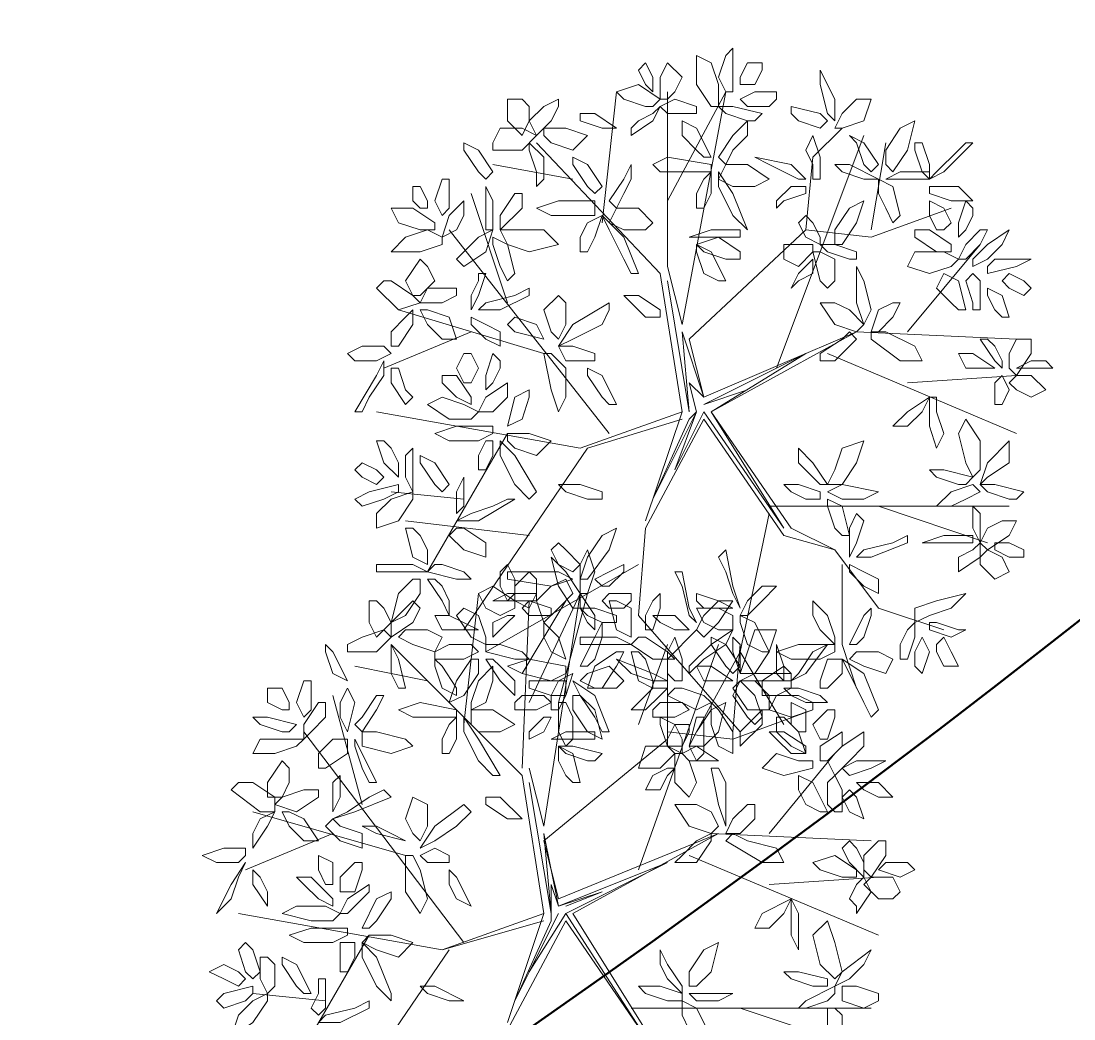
# Model space of a CAD drawing. Header units: millimetres. Extents: x 2364 to 2508, y 1551 to 1771.
# Drawn here: x 2464.012 to 2468.1, y 1627.775 to 1631.651 of the extents above; entities that cross this region are included whole.
import ezdxf

# ---------------------------------------------------------------- set-up
doc = ezdxf.new("R2010")
doc.units = ezdxf.units.MM
doc.layers.add('PDF_0', color=7, linetype='Continuous')

msp = doc.modelspace()

# ---------------------------------------------------------------- linework, layer by layer
at = {"layer": 'PDF_0', "lineweight": 9}
for points in [[(2466.7192, 1631.4321), (2466.7475, 1631.5169), (2466.7757, 1631.5451), (2466.7757, 1631.4886), (2466.7757, 1631.3757), (2466.7475, 1631.3757)], [(2466.4651, 1631.3757), (2466.4651, 1631.4321), (2466.4368, 1631.4886), (2466.4086, 1631.4604), (2466.4368, 1631.4039)], [(2466.5216, 1631.3474), (2466.4933, 1631.3474), (2466.4933, 1631.4321), (2466.5216, 1631.4886), (2466.578, 1631.4321), (2466.5498, 1631.3757)], [(2466.7192, 1631.3192), (2466.691, 1631.3192), (2466.6345, 1631.4039), (2466.6345, 1631.5169), (2466.691, 1631.4886), (2466.7192, 1631.4039)], [(2466.804, 1631.4039), (2466.804, 1631.4321), (2466.8322, 1631.4886), (2466.8887, 1631.4886), (2466.8887, 1631.4604), (2466.8604, 1631.4039)], [(2467.1146, 1631.4039), (2467.1146, 1631.4604), (2467.1711, 1631.3474), (2467.1711, 1631.2627), (2467.1428, 1631.2909)], [(2466.4368, 1631.3192), (2466.3521, 1631.3474), (2466.3239, 1631.3757), (2466.4086, 1631.4039), (2466.4933, 1631.3474), (2466.4651, 1631.3192)], [(2466.9169, 1631.3192), (2466.8322, 1631.3192), (2466.804, 1631.3474), (2466.8604, 1631.3757), (2466.9452, 1631.3757), (2466.9452, 1631.3474)], [(2465.985, 1631.3192), (2465.985, 1631.2627), (2465.9568, 1631.2062), (2465.9003, 1631.2627), (2465.9003, 1631.3474), (2465.9568, 1631.3474)], [(2466.098, 1631.3474), (2466.098, 1631.3192), (2466.0697, 1631.2627), (2466.0132, 1631.2062), (2465.985, 1631.2627), (2466.0415, 1631.3192)], [(2466.578, 1631.2909), (2466.5216, 1631.2909), (2466.4933, 1631.3192), (2466.5498, 1631.3474), (2466.6345, 1631.3192), (2466.6345, 1631.2909)], [(2467.1711, 1631.2345), (2467.1993, 1631.2345), (2467.284, 1631.2627), (2467.3123, 1631.3474), (2467.2558, 1631.3474), (2467.1993, 1631.2909)], [(2466.2674, 1631.2345), (2466.3239, 1631.2345), (2466.2392, 1631.2909), (2466.1827, 1631.2909), (2466.1827, 1631.2627)], [(2466.4086, 1631.2627), (2466.4651, 1631.2909), (2466.4933, 1631.3192), (2466.4651, 1631.2627), (2466.3804, 1631.2062), (2466.3804, 1631.2345)], [(2466.8322, 1631.2627), (2466.7475, 1631.2909), (2466.7192, 1631.3192), (2466.7757, 1631.3192), (2466.8887, 1631.2909), (2466.8604, 1631.2627)], [(2467.0299, 1631.2627), (2467.1146, 1631.2345), (2467.1428, 1631.2627), (2467.1146, 1631.2909), (2467.0016, 1631.3192), (2467.0016, 1631.2909)], [(2466.6345, 1631.1497), (2466.578, 1631.2062), (2466.578, 1631.2627), (2466.6345, 1631.2345), (2466.691, 1631.1215), (2466.6628, 1631.1215)], [(2466.7757, 1631.1497), (2466.8322, 1631.2062), (2466.8322, 1631.2627), (2466.7757, 1631.2062), (2466.7192, 1631.1215), (2466.7475, 1631.0933)], [(2467.3687, 1631.0933), (2467.397, 1631.065), (2467.4535, 1631.1497), (2467.4817, 1631.2627), (2467.4252, 1631.2345), (2467.3687, 1631.1497)], [(2465.872, 1631.2345), (2465.9568, 1631.2345), (2466.0132, 1631.2062), (2465.9568, 1631.1497), (2465.8438, 1631.1497), (2465.8438, 1631.178)], [(2466.0415, 1631.2062), (2466.0415, 1631.2345), (2466.1262, 1631.2345), (2466.2109, 1631.2062), (2466.1544, 1631.1497), (2466.0697, 1631.178)], [(2467.0864, 1631.0368), (2467.1146, 1631.0368), (2467.1146, 1631.1215), (2467.0864, 1631.2062), (2467.0581, 1631.1497), (2467.0864, 1631.0933)], [(2467.284, 1631.0933), (2467.2558, 1631.178), (2467.2276, 1631.2062), (2467.284, 1631.178), (2467.3405, 1631.0933), (2467.3123, 1631.065)], [(2465.7873, 1631.065), (2465.7308, 1631.1497), (2465.7308, 1631.178), (2465.7873, 1631.1497), (2465.8438, 1631.065), (2465.8156, 1631.0368)], [(2466.0132, 1631.065), (2465.985, 1631.1497), (2465.985, 1631.178), (2466.0415, 1631.1215), (2466.0415, 1631.0368), (2466.0132, 1631.0085)], [(2467.4817, 1631.1497), (2467.5099, 1631.065), (2467.5382, 1631.0368), (2467.5382, 1631.0933), (2467.5099, 1631.178), (2467.4817, 1631.178)], [(2467.6511, 1631.1497), (2467.5664, 1631.065), (2467.5382, 1631.0368), (2467.5947, 1631.065), (2467.7076, 1631.178), (2467.6794, 1631.178)], [(2466.2109, 1631.0085), (2466.1544, 1631.0933), (2466.1544, 1631.1215), (2466.2109, 1631.0933), (2466.2674, 1631.0085), (2466.2392, 1630.9803)], [(2466.6063, 1631.065), (2466.4933, 1631.065), (2466.4651, 1631.0933), (2466.5216, 1631.1215), (2466.691, 1631.0933), (2466.691, 1631.065)], [(2466.9169, 1631.0933), (2466.8604, 1631.1215), (2467.0016, 1631.0933), (2467.0581, 1631.0368), (2467.0299, 1631.0368)], [(2466.3521, 1630.9803), (2466.3804, 1631.0368), (2466.3804, 1631.0933), (2466.3521, 1631.0368), (2466.2956, 1630.9521), (2466.3239, 1630.9238)], [(2466.7192, 1631.0368), (2466.7475, 1631.0933), (2466.8322, 1631.0933), (2466.9169, 1631.0368), (2466.8604, 1631.0085), (2466.7757, 1631.0085)], [(2467.284, 1631.0368), (2467.3405, 1631.0368), (2467.2276, 1631.0933), (2467.1711, 1631.0933), (2467.1993, 1631.065)], [(2465.6744, 1631.0085), (2465.6744, 1630.9238), (2465.6461, 1630.8956), (2465.6179, 1630.9521), (2465.6461, 1631.0368), (2465.6744, 1631.0368)], [(2466.6345, 1630.9238), (2466.6628, 1630.9238), (2466.691, 1630.9803), (2466.691, 1631.065), (2466.6628, 1631.0368), (2466.6345, 1630.9803)], [(2466.7757, 1630.8956), (2466.8322, 1630.8391), (2466.7757, 1630.9803), (2466.7192, 1631.065), (2466.7192, 1631.0085)], [(2467.3687, 1630.9238), (2467.3405, 1630.9803), (2467.3405, 1631.0368), (2467.397, 1631.0085), (2467.4252, 1630.8956), (2467.397, 1630.8673)], [(2467.4817, 1631.0368), (2467.397, 1631.0368), (2467.3687, 1631.0368), (2467.4252, 1631.065), (2467.5382, 1631.065), (2467.5382, 1631.0368)], [(2465.5897, 1630.9238), (2465.5614, 1630.9238), (2465.5332, 1630.9521), (2465.5332, 1631.0085), (2465.5614, 1631.0085), (2465.5897, 1630.9521)], [(2465.8156, 1630.8956), (2465.8156, 1630.9803), (2465.8156, 1631.0085), (2465.8438, 1630.9521), (2465.8438, 1630.8391), (2465.8156, 1630.8391)], [(2466.9734, 1630.9521), (2467.0581, 1630.9803), (2467.0581, 1631.0085), (2467.0016, 1631.0085), (2466.9452, 1630.9521), (2466.9452, 1630.9238)], [(2467.5382, 1631.0085), (2467.5382, 1630.9803), (2467.6229, 1630.9521), (2467.7076, 1630.9521), (2467.6511, 1631.0085), (2467.5947, 1631.0085)], [(2465.872, 1630.8956), (2465.9285, 1630.9803), (2465.9568, 1630.9803), (2465.9568, 1630.9238), (2465.872, 1630.8391), (2465.872, 1630.8673)], [(2465.5614, 1630.8391), (2465.4767, 1630.8673), (2465.4485, 1630.9238), (2465.5332, 1630.9238), (2465.6179, 1630.8673), (2465.6179, 1630.8391)], [(2465.7308, 1630.8956), (2465.7308, 1630.9521), (2465.6744, 1630.8956), (2465.6461, 1630.8109), (2465.7026, 1630.8391)], [(2466.1827, 1630.8956), (2466.0697, 1630.8956), (2466.0132, 1630.9238), (2466.098, 1630.9521), (2466.2392, 1630.9521), (2466.2392, 1630.8956)], [(2466.2956, 1630.8673), (2466.3239, 1630.9238), (2466.4086, 1630.9238), (2466.4651, 1630.8673), (2466.4368, 1630.8391), (2466.3521, 1630.8391)], [(2467.1711, 1630.7826), (2467.1993, 1630.7826), (2467.2558, 1630.8673), (2467.284, 1630.9521), (2467.2276, 1630.9238), (2467.1711, 1630.8391)], [(2467.5947, 1630.8391), (2467.5664, 1630.8391), (2467.5382, 1630.8956), (2467.5382, 1630.9521), (2467.5947, 1630.9238), (2467.6229, 1630.8673)], [(2467.7076, 1630.8956), (2467.6794, 1630.8391), (2467.6511, 1630.8109), (2467.6511, 1630.8673), (2467.6794, 1630.9521), (2467.7076, 1630.9238)], [(2466.1827, 1630.7544), (2466.2109, 1630.7544), (2466.2392, 1630.8109), (2466.2674, 1630.8956), (2466.2109, 1630.8673), (2466.1827, 1630.8109)], [(2466.3521, 1630.7261), (2466.2956, 1630.8391), (2466.2674, 1630.8956), (2466.3521, 1630.8109), (2466.4086, 1630.6697), (2466.3804, 1630.6697)], [(2467.0864, 1630.8673), (2467.1146, 1630.8109), (2467.1146, 1630.7826), (2467.0581, 1630.8109), (2467.0299, 1630.8673), (2467.0581, 1630.8956)], [(2465.6461, 1630.8109), (2465.6461, 1630.7826), (2465.5614, 1630.7544), (2465.4485, 1630.7544), (2465.5049, 1630.8109), (2465.5897, 1630.8391)], [(2465.7308, 1630.7544), (2465.7873, 1630.8109), (2465.8438, 1630.8391), (2465.8156, 1630.7544), (2465.7308, 1630.6979), (2465.7026, 1630.7261)], [(2465.872, 1630.8391), (2465.9003, 1630.7826), (2465.985, 1630.7544), (2466.098, 1630.7826), (2466.0415, 1630.8391), (2465.9568, 1630.8391)], [(2466.7475, 1630.8109), (2466.6628, 1630.8109), (2466.6063, 1630.8109), (2466.691, 1630.8391), (2466.804, 1630.8391), (2466.804, 1630.8109)], [(2467.5664, 1630.7544), (2467.4817, 1630.8109), (2467.4817, 1630.8391), (2467.5382, 1630.8391), (2467.6229, 1630.7826), (2467.6229, 1630.7544)], [(2467.7359, 1630.7826), (2467.6794, 1630.7261), (2467.6511, 1630.7261), (2467.6794, 1630.7826), (2467.7359, 1630.8391), (2467.7641, 1630.8391)], [(2467.7076, 1630.6979), (2467.7076, 1630.7261), (2467.7641, 1630.7826), (2467.8488, 1630.8391), (2467.8206, 1630.7826), (2467.7641, 1630.7261)], [(2465.872, 1630.6979), (2465.8438, 1630.7826), (2465.8438, 1630.8109), (2465.9003, 1630.7826), (2465.9285, 1630.6697), (2465.9003, 1630.6414)], [(2466.7475, 1630.7261), (2466.6628, 1630.7544), (2466.6345, 1630.7826), (2466.7192, 1630.8109), (2466.804, 1630.7544), (2466.804, 1630.7261)], [(2466.6628, 1630.6697), (2466.6345, 1630.7544), (2466.6345, 1630.7826), (2466.691, 1630.7544), (2466.7475, 1630.6414), (2466.7192, 1630.6414)], [(2467.0864, 1630.7826), (2467.0864, 1630.7544), (2467.0299, 1630.6979), (2466.9734, 1630.7261), (2466.9734, 1630.7826), (2467.0299, 1630.7826)], [(2467.1711, 1630.7261), (2467.1711, 1630.6414), (2467.1428, 1630.6132), (2467.1146, 1630.6414), (2467.0864, 1630.7544), (2467.1146, 1630.7544)], [(2467.2276, 1630.7261), (2467.1428, 1630.7544), (2467.1146, 1630.7826), (2467.1711, 1630.7826), (2467.2558, 1630.7544), (2467.2558, 1630.7261)], [(2467.6511, 1630.7261), (2467.6229, 1630.6979), (2467.5382, 1630.6697), (2467.4535, 1630.6979), (2467.4817, 1630.7544), (2467.5947, 1630.7544)], [(2465.6179, 1630.6414), (2465.5614, 1630.5849), (2465.5332, 1630.5849), (2465.5049, 1630.6414), (2465.5614, 1630.7261), (2465.5897, 1630.6979)], [(2467.0864, 1630.6979), (2467.0864, 1630.7261), (2467.0299, 1630.6697), (2467.0016, 1630.6132), (2467.0299, 1630.6414), (2467.0864, 1630.6697)], [(2467.7923, 1630.7261), (2467.8771, 1630.7261), (2467.9335, 1630.7261), (2467.8771, 1630.6979), (2467.7641, 1630.6697), (2467.7641, 1630.6979)], [(2465.7873, 1630.6414), (2465.7591, 1630.5849), (2465.7591, 1630.5285), (2465.7873, 1630.5849), (2465.8156, 1630.6697), (2465.7873, 1630.6697)], [(2467.284, 1630.6414), (2467.2558, 1630.6979), (2467.2558, 1630.5567), (2467.284, 1630.472), (2467.3123, 1630.5285)], [(2467.6229, 1630.5567), (2467.5664, 1630.6132), (2467.5947, 1630.6697), (2467.6511, 1630.6414), (2467.6794, 1630.5285), (2467.6511, 1630.5285)], [(2467.7076, 1630.5567), (2467.6794, 1630.6414), (2467.7076, 1630.6697), (2467.7359, 1630.6414), (2467.7359, 1630.5285), (2467.7076, 1630.5285)], [(2467.8206, 1630.6414), (2467.8488, 1630.6697), (2467.9053, 1630.6414), (2467.9335, 1630.6132), (2467.9053, 1630.5849), (2467.8488, 1630.6132)], [(2465.4485, 1630.6414), (2465.5332, 1630.5849), (2465.5614, 1630.5567), (2465.4767, 1630.5285), (2465.392, 1630.6132), (2465.4202, 1630.6414)], [(2465.7026, 1630.6132), (2465.7026, 1630.5849), (2465.6461, 1630.5567), (2465.5614, 1630.5567), (2465.5897, 1630.6132), (2465.6461, 1630.6132)], [(2465.9285, 1630.5849), (2465.8156, 1630.5567), (2465.7873, 1630.5285), (2465.872, 1630.5285), (2465.985, 1630.5849), (2465.985, 1630.6132)], [(2467.7923, 1630.5285), (2467.7641, 1630.5849), (2467.7641, 1630.6132), (2467.8206, 1630.5849), (2467.8488, 1630.5002), (2467.8206, 1630.5002)], [(2466.098, 1630.4155), (2466.0697, 1630.4438), (2466.0415, 1630.5285), (2466.098, 1630.5849), (2466.1262, 1630.5567), (2466.1262, 1630.472)], [(2466.2674, 1630.472), (2466.1544, 1630.4155), (2466.098, 1630.3873), (2466.1544, 1630.472), (2466.2956, 1630.5567), (2466.2956, 1630.5285)], [(2466.4368, 1630.5002), (2466.3804, 1630.5567), (2466.3521, 1630.5849), (2466.4086, 1630.5849), (2466.4933, 1630.5285), (2466.4933, 1630.5002)], [(2467.284, 1630.472), (2467.2558, 1630.4438), (2467.1711, 1630.472), (2467.1146, 1630.5567), (2467.1711, 1630.5567), (2467.2276, 1630.5285)], [(2467.4252, 1630.5567), (2467.397, 1630.5567), (2467.3405, 1630.5285), (2467.3123, 1630.4438), (2467.3405, 1630.4438), (2467.397, 1630.5002)], [(2465.4485, 1630.4438), (2465.5049, 1630.5002), (2465.5332, 1630.5285), (2465.5332, 1630.472), (2465.4767, 1630.3873), (2465.4485, 1630.3873)], [(2465.5614, 1630.5285), (2465.5897, 1630.5285), (2465.6744, 1630.5002), (2465.7026, 1630.4155), (2465.6461, 1630.4155), (2465.5897, 1630.472)], [(2465.7591, 1630.5002), (2465.7591, 1630.472), (2465.8156, 1630.4155), (2465.872, 1630.3873), (2465.872, 1630.4438), (2465.8156, 1630.472)], [(2466.0132, 1630.472), (2466.0415, 1630.4155), (2465.9285, 1630.4438), (2465.9003, 1630.472), (2465.9285, 1630.5002)], [(2467.1993, 1630.4155), (2467.1146, 1630.359), (2467.1146, 1630.3308), (2467.1711, 1630.3308), (2467.2558, 1630.4155), (2467.2276, 1630.4438)], [(2467.3687, 1630.4438), (2467.4817, 1630.3873), (2467.5099, 1630.3308), (2467.4252, 1630.3308), (2467.3123, 1630.4155), (2467.3123, 1630.4438)], [(2465.4485, 1630.359), (2465.4202, 1630.3873), (2465.3355, 1630.3873), (2465.279, 1630.359), (2465.3073, 1630.3308), (2465.392, 1630.3308)], [(2466.2392, 1630.3308), (2466.2392, 1630.359), (2466.1544, 1630.3873), (2466.098, 1630.3873), (2466.1262, 1630.3308), (2466.1827, 1630.3308)], [(2467.7923, 1630.3873), (2467.8206, 1630.3308), (2467.8206, 1630.3026), (2467.7923, 1630.3308), (2467.7359, 1630.4155), (2467.7641, 1630.4155)], [(2467.8488, 1630.359), (2467.8771, 1630.4155), (2467.9335, 1630.4155), (2467.9335, 1630.359), (2467.8771, 1630.2743), (2467.8488, 1630.3026)], [(2465.7591, 1630.2461), (2465.7308, 1630.2461), (2465.7026, 1630.3026), (2465.7308, 1630.359), (2465.7591, 1630.359), (2465.7873, 1630.3026)], [(2465.872, 1630.3026), (2465.8438, 1630.2461), (2465.8156, 1630.2178), (2465.8156, 1630.2743), (2465.8438, 1630.359), (2465.872, 1630.3308)], [(2466.1262, 1630.3026), (2466.1262, 1630.1896), (2466.098, 1630.1331), (2466.0697, 1630.2178), (2466.0415, 1630.359), (2466.0697, 1630.359)], [(2467.7359, 1630.3026), (2467.7923, 1630.3026), (2467.7076, 1630.359), (2467.6511, 1630.359), (2467.6794, 1630.3026)], [(2465.3637, 1630.1896), (2465.4202, 1630.2743), (2465.4202, 1630.3308), (2465.392, 1630.2743), (2465.3073, 1630.1331), (2465.3355, 1630.1331)], [(2465.5049, 1630.2178), (2465.4767, 1630.3026), (2465.4485, 1630.3026), (2465.4485, 1630.2461), (2465.5049, 1630.1614), (2465.5332, 1630.1896)], [(2466.2674, 1630.1896), (2466.2109, 1630.2743), (2466.2109, 1630.3026), (2466.2674, 1630.2743), (2466.3239, 1630.1614), (2466.2956, 1630.1614)], [(2467.8771, 1630.3026), (2467.9053, 1630.3026), (2467.9618, 1630.3026), (2468.0183, 1630.3026), (2467.99, 1630.3308), (2467.9335, 1630.3308)], [(2465.7026, 1630.1896), (2465.6461, 1630.2461), (2465.6461, 1630.2743), (2465.7026, 1630.2743), (2465.7591, 1630.1896), (2465.7591, 1630.1614)], [(2467.7923, 1630.1896), (2467.7923, 1630.2461), (2467.8206, 1630.2743), (2467.8488, 1630.2178), (2467.8206, 1630.1614), (2467.7923, 1630.1614)], [(2467.8488, 1630.2461), (2467.8771, 1630.2743), (2467.9335, 1630.2743), (2467.99, 1630.2178), (2467.9335, 1630.1896), (2467.8771, 1630.2178)], [(2465.9003, 1630.1896), (2465.9003, 1630.2461), (2465.8156, 1630.1896), (2465.7873, 1630.1331), (2465.8438, 1630.1331)], [(2465.9568, 1630.1049), (2465.9003, 1630.0766), (2465.9285, 1630.1896), (2465.985, 1630.2178), (2465.985, 1630.1896)], [(2465.7873, 1630.1331), (2465.7591, 1630.1049), (2465.6744, 1630.1049), (2465.5897, 1630.1614), (2465.6461, 1630.1896), (2465.7308, 1630.1614)], [(2467.5099, 1630.1331), (2467.5382, 1630.1896), (2467.4535, 1630.1331), (2467.397, 1630.0766), (2467.4535, 1630.0766)], [(2467.5664, 1630.1331), (2467.5947, 1630.0484), (2467.5664, 1629.9919), (2467.5382, 1630.0766), (2467.5382, 1630.1896), (2467.5664, 1630.1896)], [(2467.7076, 1629.879), (2467.7359, 1629.9072), (2467.7359, 1630.0202), (2467.6794, 1630.1049), (2467.6511, 1630.0484), (2467.6794, 1629.9354)], [(2465.7873, 1630.0202), (2465.6744, 1630.0202), (2465.6179, 1630.0484), (2465.7026, 1630.0766), (2465.8438, 1630.0766), (2465.8438, 1630.0484)], [(2465.4485, 1629.9919), (2465.4767, 1629.9354), (2465.4767, 1629.879), (2465.4202, 1629.9354), (2465.392, 1630.0202), (2465.4202, 1630.0202)], [(2465.7873, 1629.9072), (2465.8156, 1629.9072), (2465.8438, 1629.9637), (2465.8438, 1630.0202), (2465.8156, 1630.0202), (2465.7873, 1629.9637)], [(2465.9285, 1629.8507), (2465.872, 1629.9637), (2465.872, 1630.0202), (2465.9285, 1629.9637), (2466.0132, 1629.8225), (2465.985, 1629.7942)], [(2465.9003, 1630.0202), (2465.9003, 1630.0484), (2465.985, 1630.0484), (2466.0697, 1630.0202), (2466.0132, 1629.9637), (2465.9285, 1629.9919)], [(2467.1428, 1629.8507), (2467.1993, 1629.8507), (2467.2558, 1629.9354), (2467.284, 1630.0202), (2467.1993, 1629.9919), (2467.1711, 1629.9072)], [(2467.8488, 1629.9354), (2467.7641, 1629.879), (2467.7359, 1629.8507), (2467.7641, 1629.9354), (2467.8488, 1630.0202), (2467.8488, 1629.9919)], [(2465.5332, 1629.9354), (2465.5332, 1629.8507), (2465.5332, 1629.8225), (2465.5049, 1629.879), (2465.5049, 1629.9637), (2465.5332, 1629.9919)], [(2467.0864, 1629.879), (2467.0299, 1629.9354), (2467.0299, 1629.9919), (2467.0864, 1629.9354), (2467.1428, 1629.8507), (2467.1146, 1629.8507)], [(2465.4202, 1629.879), (2465.392, 1629.8507), (2465.3355, 1629.879), (2465.3073, 1629.9072), (2465.3355, 1629.9354), (2465.392, 1629.9072)], [(2465.6179, 1629.8507), (2465.5614, 1629.9354), (2465.5614, 1629.9637), (2465.6179, 1629.9354), (2465.6744, 1629.8507), (2465.6461, 1629.8225)], [(2467.6511, 1629.8507), (2467.5664, 1629.879), (2467.5382, 1629.9072), (2467.5947, 1629.9072), (2467.7076, 1629.879), (2467.6794, 1629.8507)], [(2465.4202, 1629.7942), (2465.3355, 1629.766), (2465.3073, 1629.7942), (2465.3637, 1629.8225), (2465.4767, 1629.8507), (2465.4767, 1629.8225)], [(2465.7026, 1629.8225), (2465.7308, 1629.879), (2465.7308, 1629.766), (2465.7026, 1629.7378), (2465.7026, 1629.766)], [(2466.2109, 1629.7942), (2466.1262, 1629.8225), (2466.098, 1629.8507), (2466.1827, 1629.8507), (2466.2674, 1629.8225), (2466.2674, 1629.7942)], [(2467.0581, 1629.7942), (2467.0016, 1629.8225), (2466.9734, 1629.8507), (2467.0299, 1629.8507), (2467.1146, 1629.8225), (2467.1146, 1629.7942)], [(2467.284, 1629.7942), (2467.3405, 1629.8225), (2467.1993, 1629.8507), (2467.1428, 1629.8225), (2467.1993, 1629.7942)], [(2467.6794, 1629.7942), (2467.6229, 1629.766), (2467.5664, 1629.766), (2467.6229, 1629.8225), (2467.7076, 1629.8507), (2467.7359, 1629.8225)], [(2467.8488, 1629.7942), (2467.7641, 1629.8225), (2467.7359, 1629.8507), (2467.7923, 1629.8507), (2467.9053, 1629.8225), (2467.8771, 1629.7942)], [(2465.5332, 1629.8225), (2465.5332, 1629.7942), (2465.4767, 1629.7095), (2465.392, 1629.6813), (2465.392, 1629.7378), (2465.4485, 1629.7942)], [(2465.8438, 1629.766), (2465.7591, 1629.7378), (2465.7026, 1629.7095), (2465.7873, 1629.7095), (2465.9285, 1629.7942), (2465.9003, 1629.7942)], [(2467.1711, 1629.6813), (2467.1428, 1629.766), (2467.1428, 1629.7942), (2467.1993, 1629.766), (2467.2276, 1629.653), (2467.1993, 1629.653)], [(2467.2276, 1629.6813), (2467.2276, 1629.6248), (2467.2276, 1629.5683), (2467.2558, 1629.6248), (2467.284, 1629.7095), (2467.2558, 1629.7378)], [(2467.7359, 1629.7378), (2467.7076, 1629.766), (2467.7076, 1629.6813), (2467.7359, 1629.6248), (2467.7359, 1629.653)], [(2467.7641, 1629.6813), (2467.8206, 1629.7095), (2467.8771, 1629.7095), (2467.8488, 1629.653), (2467.7641, 1629.5966), (2467.7359, 1629.6248)], [(2465.5614, 1629.653), (2465.5897, 1629.5966), (2465.5897, 1629.5401), (2465.5332, 1629.5683), (2465.5049, 1629.6813), (2465.5332, 1629.6813)], [(2465.7026, 1629.6813), (2465.6744, 1629.653), (2465.7308, 1629.5966), (2465.8156, 1629.5683), (2465.8156, 1629.6248), (2465.7308, 1629.6813)], [(2466.2109, 1629.5683), (2466.2674, 1629.653), (2466.3239, 1629.6813), (2466.2956, 1629.5966), (2466.2109, 1629.4836), (2466.1827, 1629.4836)], [(2467.397, 1629.6248), (2467.284, 1629.5966), (2467.2558, 1629.5683), (2467.3123, 1629.5683), (2467.4535, 1629.6248), (2467.4535, 1629.653)], [(2467.6511, 1629.6248), (2467.5664, 1629.6248), (2467.5099, 1629.6248), (2467.5947, 1629.653), (2467.7076, 1629.653), (2467.7076, 1629.6248)], [(2466.098, 1629.6248), (2466.0697, 1629.5966), (2466.098, 1629.5401), (2466.1544, 1629.5118), (2466.1827, 1629.5401), (2466.1262, 1629.5966)], [(2467.6511, 1629.5683), (2467.6511, 1629.5118), (2467.7359, 1629.5683), (2467.7359, 1629.6248), (2467.7076, 1629.5966)], [(2467.7923, 1629.6248), (2467.7923, 1629.5966), (2467.8488, 1629.5683), (2467.9053, 1629.5683), (2467.9053, 1629.5966), (2467.8488, 1629.6248)], [(2466.1827, 1629.3706), (2466.1544, 1629.3706), (2466.098, 1629.4554), (2466.0697, 1629.5683), (2466.1262, 1629.5118), (2466.1827, 1629.4271)], [(2466.1827, 1629.4554), (2466.1827, 1629.5401), (2466.2109, 1629.5966), (2466.2392, 1629.5118), (2466.2109, 1629.4271), (2466.1827, 1629.4271)], [(2466.7475, 1629.5118), (2466.7757, 1629.4271), (2466.804, 1629.3706), (2466.7757, 1629.4554), (2466.7475, 1629.5966), (2466.7192, 1629.5683)], [(2467.7359, 1629.5683), (2467.7641, 1629.5966), (2467.8206, 1629.5683), (2467.8488, 1629.5118), (2467.7923, 1629.4836), (2467.7359, 1629.5401)], [(2465.4485, 1629.5401), (2465.5332, 1629.5401), (2465.5897, 1629.5118), (2465.5049, 1629.5118), (2465.392, 1629.5118), (2465.392, 1629.5401)], [(2465.6461, 1629.5401), (2465.7308, 1629.5118), (2465.7591, 1629.4836), (2465.7026, 1629.4836), (2465.5897, 1629.5118), (2465.6179, 1629.5401)], [(2465.9003, 1629.3989), (2465.9285, 1629.4271), (2465.9285, 1629.4836), (2465.9003, 1629.5401), (2465.872, 1629.5118), (2465.872, 1629.4554)], [(2466.2674, 1629.4554), (2466.2392, 1629.4836), (2466.2956, 1629.5118), (2466.3521, 1629.5401), (2466.3521, 1629.5118), (2466.2956, 1629.4554)], [(2467.2276, 1629.5401), (2467.2276, 1629.5118), (2467.284, 1629.4554), (2467.3405, 1629.4271), (2467.3405, 1629.4836), (2467.284, 1629.5118)], [(2465.5614, 1629.4836), (2465.5332, 1629.4836), (2465.4767, 1629.4271), (2465.4485, 1629.3142), (2465.5049, 1629.3424), (2465.5614, 1629.4271)], [(2465.6461, 1629.4554), (2465.6744, 1629.3989), (2465.6744, 1629.3424), (2465.6461, 1629.3989), (2465.5897, 1629.4836), (2465.6179, 1629.4836)], [(2465.985, 1629.5118), (2466.098, 1629.5118), (2466.1544, 1629.4836), (2466.0697, 1629.4554), (2465.9003, 1629.4836), (2465.9003, 1629.5118)], [(2465.985, 1629.3706), (2465.9285, 1629.3989), (2465.9285, 1629.4554), (2465.985, 1629.5118), (2466.0132, 1629.4836), (2466.0132, 1629.4271)], [(2466.1262, 1629.4836), (2466.1544, 1629.4271), (2466.098, 1629.3706), (2466.0415, 1629.3142), (2466.0132, 1629.3989), (2466.0697, 1629.4554)], [(2466.578, 1629.4554), (2466.6063, 1629.3424), (2466.6345, 1629.3142), (2466.6063, 1629.3706), (2466.578, 1629.5118), (2466.5498, 1629.5118)], [(2465.872, 1629.3424), (2465.8156, 1629.3706), (2465.7873, 1629.4271), (2465.8438, 1629.4554), (2465.9285, 1629.3989), (2465.9285, 1629.3706)], [(2466.804, 1629.3424), (2466.8322, 1629.3424), (2466.8887, 1629.3989), (2466.9452, 1629.4554), (2466.8887, 1629.4554), (2466.8322, 1629.3989)], [(2465.985, 1629.3989), (2465.872, 1629.3989), (2465.8438, 1629.3989), (2465.9003, 1629.4271), (2466.0132, 1629.4271), (2466.0132, 1629.3989)], [(2466.1827, 1629.3706), (2466.1827, 1629.4271), (2466.2392, 1629.3424), (2466.2392, 1629.2859), (2466.2109, 1629.3142)], [(2466.3521, 1629.3706), (2466.2956, 1629.3706), (2466.2674, 1629.3989), (2466.2956, 1629.4271), (2466.3804, 1629.4271), (2466.3804, 1629.3989)], [(2466.4368, 1629.3424), (2466.4651, 1629.3989), (2466.4933, 1629.4271), (2466.4933, 1629.3706), (2466.4651, 1629.2859), (2466.4368, 1629.2859)], [(2466.6628, 1629.3706), (2466.7475, 1629.3706), (2466.7757, 1629.3706), (2466.7192, 1629.3989), (2466.6345, 1629.4271), (2466.6345, 1629.3989)], [(2467.4817, 1629.3142), (2467.4817, 1629.3706), (2467.5664, 1629.3989), (2467.6794, 1629.4271), (2467.6229, 1629.3706), (2467.5382, 1629.3424)], [(2465.4202, 1629.3706), (2465.4485, 1629.3142), (2465.392, 1629.2577), (2465.3637, 1629.3142), (2465.3637, 1629.3989), (2465.392, 1629.3989)], [(2465.5332, 1629.3989), (2465.5614, 1629.3706), (2465.5332, 1629.3142), (2465.4485, 1629.2577), (2465.4485, 1629.3142), (2465.5049, 1629.3706)], [(2465.7873, 1629.3424), (2465.8156, 1629.2577), (2465.8156, 1629.2294), (2465.7591, 1629.2577), (2465.7026, 1629.3424), (2465.7308, 1629.3706)], [(2466.0415, 1629.3424), (2465.985, 1629.3424), (2465.9568, 1629.3706), (2465.985, 1629.3989), (2466.0697, 1629.3706), (2466.0697, 1629.3424)], [(2466.2674, 1629.3142), (2466.2109, 1629.3424), (2466.1827, 1629.3706), (2466.2392, 1629.3706), (2466.3239, 1629.3424), (2466.3239, 1629.3142)], [(2466.3804, 1629.3706), (2466.3804, 1629.2859), (2466.3804, 1629.2577), (2466.3239, 1629.2859), (2466.2956, 1629.3989), (2466.3239, 1629.3989)], [(2466.6345, 1629.2859), (2466.6628, 1629.2577), (2466.7192, 1629.3142), (2466.7757, 1629.3989), (2466.7192, 1629.3989), (2466.6628, 1629.3424)], [(2466.7757, 1629.2859), (2466.7757, 1629.3424), (2466.7192, 1629.3706), (2466.6345, 1629.3706), (2466.6628, 1629.3142), (2466.7192, 1629.2859)], [(2467.1146, 1629.2859), (2467.0864, 1629.3424), (2467.0864, 1629.3989), (2467.1428, 1629.3424), (2467.1711, 1629.2577), (2467.1711, 1629.2294)], [(2467.284, 1629.2577), (2467.3123, 1629.3424), (2467.3123, 1629.3706), (2467.284, 1629.3424), (2467.2276, 1629.2294), (2467.2558, 1629.2294)], [(2465.7308, 1629.2859), (2465.6461, 1629.2859), (2465.6179, 1629.3424), (2465.6744, 1629.3424), (2465.7873, 1629.2859), (2465.7591, 1629.2859)], [(2465.8438, 1629.3142), (2465.8438, 1629.2577), (2465.9003, 1629.3142), (2465.9285, 1629.3424), (2465.9003, 1629.3424)], [(2466.4933, 1629.3142), (2466.4651, 1629.3424), (2466.5498, 1629.3424), (2466.6063, 1629.2859), (2466.5498, 1629.2859)], [(2466.8322, 1629.2294), (2466.804, 1629.3142), (2466.804, 1629.3424), (2466.8604, 1629.3142), (2466.9169, 1629.2012), (2466.8887, 1629.2012)], [(2465.3355, 1629.2577), (2465.4202, 1629.2859), (2465.4485, 1629.2577), (2465.392, 1629.2012), (2465.279, 1629.2012), (2465.279, 1629.2294)], [(2465.4767, 1629.2577), (2465.5049, 1629.2859), (2465.5897, 1629.2859), (2465.6461, 1629.2577), (2465.6179, 1629.2012), (2465.5332, 1629.2294)], [(2466.0697, 1629.2012), (2466.1262, 1629.173), (2466.098, 1629.2577), (2466.0415, 1629.3142), (2466.0415, 1629.2577)], [(2466.2392, 1629.173), (2466.2674, 1629.2577), (2466.2674, 1629.3142), (2466.2392, 1629.2577), (2466.1827, 1629.1447), (2466.2109, 1629.1447)], [(2466.6628, 1629.173), (2466.7475, 1629.2294), (2466.7757, 1629.2859), (2466.691, 1629.2294), (2466.6063, 1629.1447), (2466.6063, 1629.1165)], [(2466.804, 1629.1165), (2466.8604, 1629.1165), (2466.9169, 1629.2012), (2466.9452, 1629.2859), (2466.8604, 1629.2859), (2466.8322, 1629.2012)], [(2467.4252, 1629.2294), (2467.4535, 1629.2859), (2467.4817, 1629.3142), (2467.4817, 1629.2577), (2467.4535, 1629.173), (2467.4252, 1629.173)], [(2467.5664, 1629.3142), (2467.6511, 1629.2859), (2467.6794, 1629.2859), (2467.6229, 1629.2577), (2467.5382, 1629.2859), (2467.5382, 1629.3142)], [(2466.2392, 1629.2577), (2466.3239, 1629.2577), (2466.3804, 1629.2294), (2466.2956, 1629.2294), (2466.1827, 1629.2294), (2466.1827, 1629.2577)], [(2466.4368, 1629.2577), (2466.5216, 1629.2012), (2466.5498, 1629.173), (2466.4651, 1629.173), (2466.3804, 1629.2294), (2466.4086, 1629.2577)], [(2466.5498, 1629.0882), (2466.578, 1629.0882), (2466.578, 1629.173), (2466.5498, 1629.2577), (2466.5216, 1629.2012), (2466.5216, 1629.1165)], [(2466.7475, 1629.1447), (2466.691, 1629.2294), (2466.691, 1629.2577), (2466.7475, 1629.2294), (2466.804, 1629.1447), (2466.7757, 1629.1165)], [(2466.804, 1629.1447), (2466.804, 1629.1165), (2466.7757, 1629.2012), (2466.7757, 1629.2577), (2466.804, 1629.2294)], [(2467.4817, 1629.1447), (2467.5099, 1629.1165), (2467.5382, 1629.2012), (2467.5099, 1629.2577), (2467.4817, 1629.2012)], [(2467.5664, 1629.2294), (2467.5947, 1629.2577), (2467.6229, 1629.2012), (2467.6511, 1629.1447), (2467.5947, 1629.1447), (2467.5664, 1629.2012)], [(2465.2225, 1629.1165), (2465.279, 1629.0882), (2465.2225, 1629.2012), (2465.1943, 1629.2294), (2465.1943, 1629.2012)], [(2465.4485, 1629.1165), (2465.4485, 1629.2012), (2465.4485, 1629.2294), (2465.4767, 1629.173), (2465.5049, 1629.06), (2465.4767, 1629.06)], [(2465.6744, 1629.2294), (2465.7591, 1629.2294), (2465.7873, 1629.2012), (2465.7308, 1629.173), (2465.6179, 1629.173), (2465.6179, 1629.2012)], [(2465.872, 1629.2294), (2465.9568, 1629.2012), (2465.985, 1629.173), (2465.9285, 1629.173), (2465.8156, 1629.2012), (2465.8156, 1629.2294)], [(2466.3521, 1629.2012), (2466.3239, 1629.2012), (2466.2392, 1629.1447), (2466.2109, 1629.06), (2466.2674, 1629.06), (2466.3239, 1629.1447)], [(2466.4368, 1629.173), (2466.4651, 1629.0882), (2466.4651, 1629.06), (2466.4086, 1629.0882), (2466.3804, 1629.2012), (2466.4086, 1629.2012)], [(2466.9452, 1629.2012), (2466.9452, 1629.2294), (2466.9734, 1629.1447), (2466.9734, 1629.0882), (2466.9452, 1629.1165)], [(2467.1146, 1629.173), (2467.0016, 1629.173), (2466.9452, 1629.2012), (2467.0299, 1629.2294), (2467.1711, 1629.2294), (2467.1711, 1629.2012)], [(2467.0864, 1629.2012), (2467.1428, 1629.2294), (2467.0581, 1629.1165), (2467.0016, 1629.0882), (2467.0299, 1629.1165)], [(2467.2276, 1629.173), (2467.2558, 1629.2012), (2467.3405, 1629.2012), (2467.397, 1629.173), (2467.3687, 1629.1165), (2467.284, 1629.1447)], [(2465.6461, 1629.06), (2465.6179, 1629.1447), (2465.6179, 1629.173), (2465.6461, 1629.1447), (2465.7026, 1629.06), (2465.7026, 1629.0318)], [(2465.7873, 1629.173), (2465.7591, 1629.173), (2465.7026, 1629.0882), (2465.6744, 1629.0035), (2465.7308, 1629.0318), (2465.7873, 1629.1165)], [(2465.872, 1629.1447), (2465.9285, 1629.0882), (2465.9285, 1629.0318), (2465.872, 1629.0882), (2465.8156, 1629.173), (2465.8438, 1629.173)], [(2466.0697, 1629.0882), (2465.9568, 1629.1165), (2465.9003, 1629.1447), (2465.985, 1629.173), (2466.1262, 1629.1447), (2466.1262, 1629.1165)], [(2466.3804, 1629.1165), (2466.3239, 1629.173), (2466.4651, 1629.1165), (2466.5216, 1629.0882), (2466.4651, 1629.0882)], [(2467.1146, 1629.06), (2467.1428, 1629.06), (2467.1993, 1629.1165), (2467.1993, 1629.173), (2467.1428, 1629.173), (2467.1146, 1629.0882)], [(2467.284, 1629.0035), (2467.2276, 1629.1165), (2467.1993, 1629.173), (2467.284, 1629.1165), (2467.3405, 1628.9753), (2467.3123, 1628.947)], [(2465.8156, 1629.0035), (2465.8438, 1629.0882), (2465.8438, 1629.1447), (2465.7873, 1629.0882), (2465.7591, 1629.0035), (2465.7591, 1628.9753)], [(2466.0697, 1628.9753), (2466.098, 1628.9753), (2466.1262, 1629.0318), (2466.1544, 1629.1165), (2466.098, 1629.0882), (2466.0697, 1629.0318)], [(2466.1827, 1629.0882), (2466.2109, 1629.1165), (2466.2956, 1629.1447), (2466.3521, 1629.0882), (2466.3239, 1629.06), (2466.2392, 1629.06)], [(2466.7192, 1629.0882), (2466.7757, 1629.0882), (2466.691, 1629.1447), (2466.6345, 1629.1447), (2466.6628, 1629.0882)], [(2466.9452, 1629.0882), (2466.8604, 1629.0882), (2466.804, 1629.0882), (2466.8604, 1629.1165), (2467.0016, 1629.1165), (2467.0016, 1629.0882)], [(2467.0016, 1629.06), (2466.9452, 1629.0318), (2466.8887, 1629.0318), (2466.8887, 1629.0882), (2466.9734, 1629.1447), (2467.0016, 1629.1165)], [(2465.1378, 1629.0318), (2465.1378, 1628.9753), (2465.1096, 1628.947), (2465.0813, 1629.0035), (2465.1096, 1629.0882), (2465.1378, 1629.0882)], [(2466.0415, 1629.0882), (2466.1262, 1629.0882), (2466.1262, 1629.0318), (2466.0697, 1629.0318), (2465.985, 1629.06), (2465.985, 1629.0882)], [(2466.2392, 1628.947), (2466.1827, 1629.0318), (2466.1544, 1629.0882), (2466.2392, 1629.0318), (2466.2956, 1628.8906), (2466.2674, 1628.8906)], [(2466.8322, 1628.947), (2466.7757, 1629.0318), (2466.804, 1629.0882), (2466.8604, 1629.0318), (2466.8887, 1628.947), (2466.8604, 1628.9188)], [(2466.8604, 1629.0882), (2466.9169, 1629.0318), (2466.9169, 1628.9753), (2466.8322, 1628.9753), (2466.7757, 1629.06), (2466.804, 1629.0882)], [(2465.0531, 1628.9753), (2465.0249, 1628.9753), (2464.9684, 1629.0035), (2464.9684, 1629.06), (2465.0249, 1629.06), (2465.0531, 1629.0035)], [(2465.2508, 1628.947), (2465.279, 1628.8906), (2465.3073, 1629.0035), (2465.279, 1629.06), (2465.2508, 1629.0035)], [(2465.3355, 1628.947), (2465.392, 1629.0318), (2465.4202, 1629.0318), (2465.392, 1628.9753), (2465.3355, 1628.8906), (2465.3073, 1628.9188)], [(2465.9568, 1629.0318), (2466.0415, 1629.0318), (2466.0697, 1629.0035), (2466.0132, 1628.9753), (2465.9285, 1628.9753), (2465.9285, 1629.0035)], [(2466.1544, 1629.0318), (2466.1827, 1629.0318), (2466.2392, 1628.9753), (2466.2674, 1628.8623), (2466.2109, 1628.8906), (2466.1544, 1628.9753)], [(2466.4368, 1628.9753), (2466.4933, 1629.0318), (2466.5216, 1629.06), (2466.4651, 1629.06), (2466.3804, 1628.9753), (2466.4086, 1628.9753)], [(2466.578, 1629.06), (2466.6628, 1629.0318), (2466.691, 1629.0035), (2466.6345, 1628.9753), (2466.5216, 1629.0318), (2466.5498, 1629.06)], [(2467.0864, 1629.0035), (2467.0864, 1628.9753), (2467.0016, 1628.947), (2466.9169, 1628.9753), (2466.9452, 1629.0318), (2467.0299, 1629.0318)], [(2466.9734, 1629.06), (2467.0016, 1629.0318), (2467.0581, 1629.0035), (2467.1428, 1629.0035), (2467.1146, 1629.0318), (2467.0299, 1629.06)], [(2465.1943, 1628.947), (2465.1378, 1628.8906), (2465.1096, 1628.8623), (2465.1096, 1628.9188), (2465.1661, 1629.0035), (2465.1943, 1629.0035)], [(2465.6461, 1628.947), (2465.5332, 1628.947), (2465.4767, 1628.9753), (2465.5614, 1629.0035), (2465.7026, 1628.9753), (2465.7026, 1628.947)], [(2466.1544, 1628.947), (2466.1544, 1628.8623), (2466.1262, 1628.8341), (2466.098, 1628.8906), (2466.098, 1629.0035), (2466.1262, 1629.0035)], [(2466.4933, 1629.0035), (2466.578, 1629.0035), (2466.6063, 1628.9753), (2466.5498, 1628.947), (2466.4651, 1628.947), (2466.4651, 1628.9753)], [(2466.6063, 1628.8341), (2466.6628, 1628.8341), (2466.7192, 1628.8906), (2466.7475, 1629.0035), (2466.691, 1628.9753), (2466.6345, 1628.8906)], [(2466.691, 1629.0035), (2466.7192, 1628.9753), (2466.7757, 1628.8906), (2466.7757, 1628.8059), (2466.7192, 1628.8341), (2466.691, 1628.9188)], [(2467.0581, 1628.8906), (2467.0299, 1628.8906), (2467.0016, 1628.9188), (2467.0016, 1629.0035), (2467.0581, 1628.9753), (2467.0581, 1628.9188)], [(2465.7591, 1628.9188), (2465.7591, 1628.9753), (2465.8438, 1628.9753), (2465.9285, 1628.9188), (2465.872, 1628.8906), (2465.7873, 1628.8906)], [(2466.804, 1628.8906), (2466.804, 1628.8341), (2466.8887, 1628.9188), (2466.8887, 1628.9753), (2466.8604, 1628.947)], [(2467.1711, 1628.947), (2467.1428, 1628.8623), (2467.1146, 1628.8623), (2467.0864, 1628.9188), (2467.1428, 1628.9753), (2467.1711, 1628.9753)], [(2465.0249, 1628.8906), (2464.9401, 1628.9188), (2464.9119, 1628.947), (2464.9684, 1628.947), (2465.0813, 1628.9188), (2465.0531, 1628.8906)], [(2465.6461, 1628.8059), (2465.6744, 1628.8059), (2465.7026, 1628.8623), (2465.7026, 1628.947), (2465.6744, 1628.9188), (2465.6461, 1628.8623)], [(2465.7873, 1628.7776), (2465.7308, 1628.8906), (2465.7308, 1628.947), (2465.7873, 1628.8623), (2465.872, 1628.7211), (2465.8438, 1628.7211)], [(2466.0697, 1628.947), (2466.0415, 1628.8906), (2465.985, 1628.8623), (2465.985, 1628.8906), (2466.0415, 1628.947)], [(2466.5498, 1628.9188), (2466.578, 1628.8623), (2466.578, 1628.8059), (2466.5216, 1628.8341), (2466.4933, 1628.9188), (2466.4933, 1628.947)], [(2466.6063, 1628.9188), (2466.6063, 1628.8906), (2466.578, 1628.8341), (2466.5216, 1628.8341), (2466.5216, 1628.8623), (2466.5498, 1628.9188)], [(2466.6628, 1628.8906), (2466.6628, 1628.8059), (2466.6345, 1628.7776), (2466.6063, 1628.8341), (2466.6345, 1628.947), (2466.6628, 1628.947)], [(2466.9452, 1628.947), (2466.9734, 1628.947), (2467.0299, 1628.8906), (2467.0581, 1628.8059), (2467.0016, 1628.8341), (2466.9452, 1628.8906)], [(2465.3355, 1628.8906), (2465.3355, 1628.8341), (2465.4485, 1628.8059), (2465.5332, 1628.8341), (2465.5049, 1628.8623), (2465.392, 1628.8906)], [(2466.2109, 1628.8623), (2466.098, 1628.8623), (2466.0697, 1628.8623), (2466.1262, 1628.8906), (2466.2392, 1628.8906), (2466.2392, 1628.8623)], [(2467.0016, 1628.8059), (2466.9452, 1628.8623), (2466.9169, 1628.8906), (2466.9734, 1628.8906), (2467.0581, 1628.8341), (2467.0581, 1628.8059)], [(2467.1993, 1628.8341), (2467.1993, 1628.8906), (2467.1146, 1628.8341), (2467.1146, 1628.7776), (2467.1428, 1628.7776)], [(2467.1711, 1628.7211), (2467.1428, 1628.7776), (2467.1993, 1628.8341), (2467.284, 1628.8906), (2467.284, 1628.8341), (2467.2276, 1628.7776)], [(2465.1096, 1628.8623), (2465.0813, 1628.8341), (2464.9966, 1628.8059), (2464.9119, 1628.8059), (2464.9401, 1628.8623), (2465.0531, 1628.8623)], [(2465.1661, 1628.8059), (2465.2225, 1628.8623), (2465.279, 1628.8623), (2465.279, 1628.8059), (2465.1943, 1628.7494), (2465.1661, 1628.7494)], [(2465.3355, 1628.7494), (2465.3073, 1628.8341), (2465.3073, 1628.8623), (2465.3355, 1628.8059), (2465.392, 1628.6929), (2465.3637, 1628.6929)], [(2466.2109, 1628.7776), (2466.1262, 1628.8059), (2466.098, 1628.8341), (2466.1544, 1628.8341), (2466.2674, 1628.8059), (2466.2392, 1628.7776)], [(2466.1262, 1628.7211), (2466.098, 1628.7776), (2466.098, 1628.8341), (2466.1544, 1628.8059), (2466.1827, 1628.6929), (2466.1544, 1628.6929)], [(2466.5216, 1628.8341), (2466.5498, 1628.8059), (2466.4933, 1628.7494), (2466.4086, 1628.7494), (2466.4368, 1628.8341), (2466.4933, 1628.8341)], [(2466.6628, 1628.7776), (2466.7192, 1628.7776), (2466.6345, 1628.8341), (2466.578, 1628.8059), (2466.6063, 1628.7776)], [(2466.6063, 1628.7776), (2466.6345, 1628.6929), (2466.6063, 1628.6364), (2466.5498, 1628.6929), (2466.5498, 1628.8059), (2466.578, 1628.8059)], [(2467.0864, 1628.7776), (2467.0864, 1628.7494), (2466.9734, 1628.7211), (2466.8887, 1628.7494), (2466.9452, 1628.8059), (2467.0299, 1628.7776)], [(2465.0531, 1628.6929), (2465.0249, 1628.6364), (2464.9684, 1628.6364), (2464.9684, 1628.6929), (2465.0249, 1628.7776), (2465.0531, 1628.7494)], [(2466.5498, 1628.7494), (2466.5216, 1628.7494), (2466.4651, 1628.7211), (2466.4368, 1628.6647), (2466.4933, 1628.6647), (2466.5216, 1628.7211)], [(2466.7475, 1628.6929), (2466.7475, 1628.5799), (2466.7475, 1628.5235), (2466.7192, 1628.6082), (2466.691, 1628.7494), (2466.7192, 1628.7494)], [(2467.2558, 1628.7776), (2467.3405, 1628.7776), (2467.3687, 1628.7776), (2467.3123, 1628.7494), (2467.2276, 1628.7211), (2467.1993, 1628.7494)], [(2465.2225, 1628.6929), (2465.2508, 1628.7211), (2465.2508, 1628.6364), (2465.2225, 1628.5799), (2465.2225, 1628.6082)], [(2467.0581, 1628.6082), (2467.0299, 1628.6647), (2467.0299, 1628.7211), (2467.0864, 1628.6929), (2467.1428, 1628.5799), (2467.1146, 1628.5799)], [(2467.1428, 1628.6082), (2467.1428, 1628.6929), (2467.1711, 1628.7211), (2467.1993, 1628.6647), (2467.1993, 1628.5799), (2467.1711, 1628.5799)], [(2464.9119, 1628.6929), (2464.9966, 1628.6364), (2464.9966, 1628.5799), (2464.9401, 1628.5799), (2464.8272, 1628.6647), (2464.8554, 1628.6929)], [(2465.1661, 1628.6647), (2465.1661, 1628.6364), (2465.0813, 1628.5799), (2464.9966, 1628.6082), (2465.0249, 1628.6364), (2465.1096, 1628.6647)], [(2465.3637, 1628.6364), (2465.279, 1628.5799), (2465.2225, 1628.5517), (2465.3073, 1628.5799), (2465.4485, 1628.6364), (2465.4202, 1628.6647)], [(2467.2276, 1628.5799), (2467.284, 1628.5517), (2467.2558, 1628.6364), (2467.2276, 1628.6647), (2467.1993, 1628.6364)], [(2467.2558, 1628.6929), (2467.284, 1628.6929), (2467.3405, 1628.6929), (2467.397, 1628.6364), (2467.3405, 1628.6364), (2467.284, 1628.6647)], [(2465.5614, 1628.467), (2465.5332, 1628.4952), (2465.5049, 1628.5517), (2465.5332, 1628.6364), (2465.5897, 1628.6082), (2465.5897, 1628.5235)], [(2465.9003, 1628.5517), (2465.8156, 1628.6082), (2465.8156, 1628.6364), (2465.872, 1628.6364), (2465.9568, 1628.5517), (2465.9285, 1628.5517)], [(2465.7026, 1628.5235), (2465.6179, 1628.467), (2465.5614, 1628.4387), (2465.6179, 1628.5235), (2465.7308, 1628.6082), (2465.7591, 1628.5799)], [(2466.7192, 1628.5235), (2466.691, 1628.4952), (2466.6063, 1628.5235), (2466.5498, 1628.6082), (2466.6345, 1628.6082), (2466.691, 1628.5799)], [(2466.8604, 1628.6082), (2466.8322, 1628.6082), (2466.7757, 1628.5517), (2466.7475, 1628.4952), (2466.804, 1628.4952), (2466.8604, 1628.5517)], [(2464.9119, 1628.4952), (2464.9119, 1628.4387), (2464.9684, 1628.5235), (2464.9966, 1628.5799), (2464.9401, 1628.5517)], [(2465.0249, 1628.5799), (2465.0531, 1628.5799), (2465.1096, 1628.5517), (2465.1661, 1628.467), (2465.1096, 1628.467), (2465.0531, 1628.5235)], [(2465.2225, 1628.5517), (2465.1943, 1628.5235), (2465.2508, 1628.467), (2465.3355, 1628.4387), (2465.3355, 1628.4952), (2465.2508, 1628.5235)], [(2465.4485, 1628.4952), (2465.5049, 1628.467), (2465.392, 1628.4952), (2465.3355, 1628.5235), (2465.392, 1628.5235)], [(2466.6345, 1628.467), (2466.578, 1628.4105), (2466.5498, 1628.3823), (2466.6345, 1628.3823), (2466.691, 1628.467), (2466.691, 1628.4952)], [(2466.8322, 1628.467), (2466.9452, 1628.4387), (2466.9734, 1628.3823), (2466.8887, 1628.3823), (2466.7475, 1628.467), (2466.7757, 1628.4952)], [(2467.2558, 1628.4387), (2467.284, 1628.3823), (2467.284, 1628.3258), (2467.2276, 1628.3823), (2467.1993, 1628.4387), (2467.2276, 1628.467)], [(2467.284, 1628.4105), (2467.3405, 1628.467), (2467.3687, 1628.467), (2467.3687, 1628.4105), (2467.3123, 1628.3258), (2467.284, 1628.354)], [(2464.8837, 1628.4105), (2464.8837, 1628.4387), (2464.7989, 1628.4387), (2464.7142, 1628.4105), (2464.7707, 1628.3823), (2464.8554, 1628.3823)], [(2465.6744, 1628.3823), (2465.6744, 1628.4105), (2465.6179, 1628.4387), (2465.5614, 1628.4105), (2465.5897, 1628.3823), (2465.6461, 1628.3823)], [(2464.8272, 1628.2411), (2464.7707, 1628.1846), (2464.8272, 1628.2975), (2464.8837, 1628.3823), (2464.8554, 1628.3258)], [(2465.2225, 1628.2975), (2465.1943, 1628.2975), (2465.1661, 1628.354), (2465.1661, 1628.4105), (2465.2225, 1628.3823), (2465.2225, 1628.3258)], [(2465.3355, 1628.354), (2465.3073, 1628.2693), (2465.2508, 1628.2693), (2465.2508, 1628.3258), (2465.3073, 1628.3823), (2465.3355, 1628.3823)], [(2465.5614, 1628.354), (2465.5897, 1628.2411), (2465.5614, 1628.1846), (2465.5049, 1628.2693), (2465.5049, 1628.4105), (2465.5332, 1628.4105)], [(2467.1993, 1628.3258), (2467.1146, 1628.354), (2467.0864, 1628.3823), (2467.1711, 1628.4105), (2467.2558, 1628.354), (2467.2558, 1628.3258)], [(2467.3405, 1628.354), (2467.4252, 1628.3258), (2467.4817, 1628.354), (2467.4535, 1628.3823), (2467.3687, 1628.3823)], [(2464.9684, 1628.2693), (2464.9401, 1628.3258), (2464.9119, 1628.354), (2464.9119, 1628.2975), (2464.9684, 1628.2128), (2464.9684, 1628.2411)], [(2465.7026, 1628.2411), (2465.7591, 1628.2128), (2465.7026, 1628.3258), (2465.6744, 1628.354), (2465.6744, 1628.2975)], [(2465.1661, 1628.2411), (2465.1096, 1628.2975), (2465.0813, 1628.3258), (2465.1378, 1628.3258), (2465.2225, 1628.2411), (2465.2225, 1628.2128)], [(2465.3355, 1628.2411), (2465.279, 1628.1846), (2465.2508, 1628.1846), (2465.279, 1628.2411), (2465.3637, 1628.2975), (2465.3637, 1628.2693)], [(2467.2276, 1628.2411), (2467.2558, 1628.2975), (2467.284, 1628.3258), (2467.3123, 1628.2693), (2467.2558, 1628.1846), (2467.2558, 1628.2128)], [(2467.284, 1628.2975), (2467.3123, 1628.3258), (2467.397, 1628.3258), (2467.4252, 1628.2693), (2467.397, 1628.2411), (2467.3405, 1628.2411)], [(2465.392, 1628.1563), (2465.4485, 1628.2411), (2465.4485, 1628.2693), (2465.392, 1628.2411), (2465.3355, 1628.1281), (2465.3637, 1628.1281)], [(2466.9734, 1628.1846), (2467.0016, 1628.2411), (2466.8887, 1628.1846), (2466.8604, 1628.1281), (2466.9169, 1628.1281)], [(2467.0299, 1628.1846), (2467.0016, 1628.2411), (2467.0016, 1628.0999), (2467.0299, 1628.0434), (2467.0299, 1628.0999)], [(2465.2508, 1628.1846), (2465.2225, 1628.1563), (2465.1378, 1628.1563), (2465.0249, 1628.1846), (2465.0813, 1628.2128), (2465.1943, 1628.2128)], [(2467.1711, 1627.9304), (2467.1993, 1627.9587), (2467.1711, 1628.0716), (2467.1428, 1628.1563), (2467.0864, 1628.0999), (2467.1146, 1627.9869)], [(2465.2225, 1628.0716), (2465.1096, 1628.0716), (2465.0531, 1628.0999), (2465.1378, 1628.1281), (2465.279, 1628.1281), (2465.279, 1628.0999)], [(2465.3355, 1628.0716), (2465.3637, 1628.0999), (2465.4485, 1628.0999), (2465.5332, 1628.0716), (2465.4767, 1628.0151), (2465.392, 1628.0434)], [(2464.9119, 1628.0434), (2464.9401, 1627.9587), (2464.9119, 1627.9304), (2464.8837, 1627.9587), (2464.8554, 1628.0434), (2464.8837, 1628.0716)], [(2465.2508, 1627.9587), (2465.279, 1627.9587), (2465.3073, 1628.0151), (2465.3073, 1628.0716), (2465.2508, 1628.0716), (2465.2508, 1627.9869)], [(2465.392, 1627.9022), (2465.3355, 1628.0151), (2465.3355, 1628.0716), (2465.392, 1628.0151), (2465.4485, 1627.8739), (2465.4485, 1627.8457)], [(2466.6063, 1627.9022), (2466.6345, 1627.9022), (2466.691, 1627.9587), (2466.7192, 1628.0716), (2466.6628, 1628.0434), (2466.6063, 1627.9587)], [(2464.9966, 1627.9869), (2464.9966, 1627.9022), (2464.9684, 1627.8739), (2464.9401, 1627.9304), (2464.9401, 1628.0151), (2464.9684, 1628.0151)], [(2465.0813, 1627.9022), (2465.0249, 1627.9869), (2465.0249, 1628.0151), (2465.0813, 1627.9869), (2465.1378, 1627.8739), (2465.1096, 1627.8739)], [(2466.5216, 1627.9304), (2466.4933, 1627.9869), (2466.4933, 1628.0434), (2466.5216, 1627.9869), (2466.578, 1627.9022), (2466.578, 1627.8739)], [(2467.284, 1627.9869), (2467.3123, 1628.0434), (2467.1993, 1627.9587), (2467.1711, 1627.9022), (2467.2276, 1627.9304)], [(2464.8837, 1627.9304), (2464.8554, 1627.9022), (2464.7989, 1627.9304), (2464.7425, 1627.9587), (2464.7989, 1627.9869), (2464.8554, 1627.9587)], [(2465.1661, 1627.8739), (2465.1378, 1627.8175), (2465.1661, 1627.7892), (2465.1943, 1627.8175), (2465.1943, 1627.9304), (2465.1661, 1627.9304)], [(2467.0864, 1627.9022), (2467.0016, 1627.9304), (2466.9734, 1627.9587), (2467.0299, 1627.9587), (2467.1428, 1627.9304), (2467.1428, 1627.9022)], [(2464.8837, 1627.8457), (2464.7989, 1627.8175), (2464.7707, 1627.8457), (2464.7989, 1627.8739), (2464.9119, 1627.9022), (2464.9119, 1627.8739)], [(2465.6744, 1627.8457), (2465.5897, 1627.8739), (2465.5614, 1627.9022), (2465.6179, 1627.9022), (2465.7308, 1627.8457), (2465.7026, 1627.8457)], [(2466.5216, 1627.8457), (2466.4368, 1627.8739), (2466.4086, 1627.9022), (2466.4933, 1627.9022), (2466.578, 1627.8739), (2466.578, 1627.8457)], [(2467.1428, 1627.8457), (2467.0581, 1627.8175), (2467.0299, 1627.8175), (2467.0581, 1627.8457), (2467.1711, 1627.9022), (2467.1711, 1627.8739)], [(2467.284, 1627.8175), (2467.1993, 1627.8457), (2467.1993, 1627.9022), (2467.2558, 1627.9022), (2467.3405, 1627.8739), (2467.3405, 1627.8457)], [(2464.9684, 1627.8739), (2464.9684, 1627.8457), (2464.9119, 1627.761), (2464.8272, 1627.7045), (2464.8554, 1627.7892), (2464.9119, 1627.8457)], [(2466.7192, 1627.8457), (2466.7757, 1627.8739), (2466.6628, 1627.8739), (2466.6063, 1627.8739), (2466.6345, 1627.8457)], [(2465.3073, 1627.8175), (2465.1943, 1627.7892), (2465.1661, 1627.761), (2465.2508, 1627.761), (2465.3637, 1627.8175), (2465.3637, 1627.8457)], [(2466.6063, 1627.7327), (2466.578, 1627.7892), (2466.578, 1627.8457), (2466.6345, 1627.8175), (2466.691, 1627.7045), (2466.6628, 1627.7045)], [(2467.1993, 1627.7892), (2467.1993, 1627.7045), (2467.1711, 1627.6763), (2467.1428, 1627.7327), (2467.1428, 1627.8175), (2467.1711, 1627.8175)]]:
    msp.add_lwpolyline(points, close=True, dxfattribs=at)
for points in [[(2466.2674, 1630.8673), (2466.3239, 1631.3757)], [(2466.5216, 1630.9521), (2466.7475, 1631.3757), (2466.578, 1630.472), (2466.5216, 1630.6979), (2466.5216, 1631.3757)], [(2466.9452, 1630.3026), (2467.284, 1631.2062)], [(2467.1993, 1631.2345), (2467.0864, 1631.1215), (2467.0581, 1630.8391), (2467.3123, 1630.8109), (2467.6229, 1630.9238)], [(2466.578, 1630.1331), (2466.4933, 1630.6697), (2466.0132, 1631.178)], [(2467.3123, 1630.8391), (2467.3687, 1631.178)], [(2466.1544, 1631.0368), (2465.8438, 1631.0933)], [(2465.9003, 1630.5567), (2465.7591, 1630.9803)], [(2466.2956, 1630.0484), (2465.6744, 1630.8391)], [(2467.0581, 1630.8391), (2466.6063, 1630.4155), (2466.6628, 1630.1896), (2467.2558, 1630.4438), (2466.691, 1630.1331), (2467.0581, 1630.359), (2466.6628, 1630.1614)], [(2467.4535, 1630.4438), (2467.7359, 1630.7826)], [(2466.5216, 1630.6414), (2466.6063, 1630.1331), (2466.578, 1630.4438), (2466.6628, 1630.1896), (2466.6063, 1630.2461), (2466.6345, 1630.1331), (2466.6063, 1630.1049), (2466.4651, 1629.7942), (2466.6345, 1630.1331), (2466.5498, 1629.9072), (2466.6628, 1630.1331), (2466.9734, 1629.6813), (2466.691, 1630.1331), (2467.0016, 1629.6813), (2467.1711, 1629.5966)], [(2466.0415, 1630.359), (2465.4767, 1630.5285)], [(2465.7591, 1630.4438), (2465.4202, 1630.3026)], [(2467.2558, 1630.4438), (2467.8771, 1630.4155)], [(2467.1428, 1630.359), (2467.8771, 1630.0484)], [(2467.4535, 1630.2461), (2467.8771, 1630.2743)], [(2466.6628, 1630.1614), (2466.8322, 1630.2178), (2466.6628, 1630.1614)], [(2466.4368, 1629.7095), (2466.578, 1630.1331), (2466.1827, 1629.9919), (2465.392, 1630.1331)], [(2466.578, 1630.1049), (2466.2109, 1629.9919), (2465.7308, 1629.2859)], [(2467.5947, 1629.2859), (2467.3405, 1629.3706), (2467.1711, 1629.5966), (2466.9734, 1629.653), (2466.6628, 1630.1049), (2466.4368, 1629.6813), (2466.4086, 1629.3424), (2466.804, 1628.8906)], [(2465.9003, 1630.0484), (2465.5897, 1629.5118)], [(2465.7308, 1629.7942), (2465.4485, 1629.8225)], [(2466.9169, 1629.7378), (2466.804, 1629.2012)], [(2466.9169, 1629.766), (2467.8488, 1629.766)], [(2467.3405, 1629.766), (2467.7641, 1629.6248)], [(2465.985, 1629.653), (2465.5049, 1629.7095)], [(2466.4086, 1629.5401), (2465.8156, 1629.2012)], [(2467.1993, 1629.5401), (2467.1993, 1629.2294), (2467.2558, 1629.06)], [(2465.7308, 1628.9188), (2465.7873, 1629.4271)], [(2465.985, 1629.0035), (2466.1827, 1629.4271), (2466.0415, 1628.5235), (2465.985, 1628.7494)], [(2466.2109, 1629.4271), (2466.098, 1629.0035)], [(2465.9568, 1628.7494), (2465.985, 1629.3989)], [(2466.1262, 1629.3989), (2465.9568, 1629.1165)], [(2466.6345, 1629.2859), (2466.5216, 1629.173), (2466.5216, 1628.8623), (2466.0415, 1628.467), (2466.098, 1628.2411), (2466.7192, 1628.4952), (2466.1544, 1628.1846), (2466.4368, 1627.7327), (2466.6345, 1627.648)], [(2465.9003, 1627.761), (2466.0415, 1628.1846), (2465.9568, 1628.7211), (2465.4485, 1629.2294)], [(2466.4086, 1628.354), (2466.7192, 1629.2294)], [(2466.5216, 1629.2294), (2466.4086, 1628.9188)], [(2466.9734, 1628.9188), (2466.804, 1629.2012), (2466.6345, 1628.8906)], [(2466.7757, 1628.8906), (2466.804, 1629.2294)], [(2465.5897, 1629.0882), (2465.3073, 1629.1447)], [(2465.3355, 1628.6082), (2465.2225, 1629.0318)], [(2466.5216, 1628.8906), (2466.7757, 1628.8623), (2467.0864, 1628.9753)], [(2465.7308, 1628.0716), (2465.1096, 1628.8906)], [(2466.9169, 1628.4952), (2467.1711, 1628.8059)], [(2465.985, 1628.6929), (2466.0697, 1628.1846), (2466.0415, 1628.4952), (2466.098, 1628.2128), (2466.5216, 1628.3823), (2466.1262, 1628.1846), (2465.985, 1627.9587), (2466.098, 1628.1846), (2465.9285, 1627.8457), (2466.0697, 1628.1563), (2466.0697, 1628.1846), (2466.0697, 1628.2975), (2466.098, 1628.2128), (2466.2674, 1628.2693), (2466.1262, 1628.2128)], [(2465.5049, 1628.4105), (2464.9119, 1628.5799)], [(2465.2225, 1628.4952), (2464.8837, 1628.354)], [(2466.691, 1628.4952), (2467.3123, 1628.467)], [(2466.6063, 1628.4105), (2467.3405, 1628.0999)], [(2466.9169, 1628.2975), (2467.3405, 1628.3258)], [(2465.6461, 1628.0434), (2464.8554, 1628.1846)], [(2466.0415, 1628.1563), (2465.6461, 1628.0434), (2466.0415, 1628.1846)], [(2466.1262, 1628.1846), (2466.4368, 1627.7045), (2466.1262, 1628.1846)], [(2467.0299, 1627.3374), (2466.7757, 1627.4221), (2466.6345, 1627.648), (2466.4368, 1627.7045), (2466.1262, 1628.1563), (2465.9003, 1627.7327), (2465.8438, 1627.3939), (2466.2674, 1626.942)], [(2465.3637, 1628.0999), (2465.0531, 1627.5633)], [(2465.6744, 1628.0434), (2465.1943, 1627.3374)], [(2465.1943, 1627.8457), (2464.9119, 1627.8739)], [(2466.3804, 1627.8175), (2467.3123, 1627.8175)], [(2466.804, 1627.8175), (2467.2276, 1627.6763)]]:
    msp.add_lwpolyline(points, dxfattribs=at)
at = {"layer": 'PDF_0', "lineweight": 50}
msp.add_arc((2440.0751, 1664.9102), 45.3105, 248.60962, 338.61513, dxfattribs=at)

doc.saveas('drawing.dxf')
